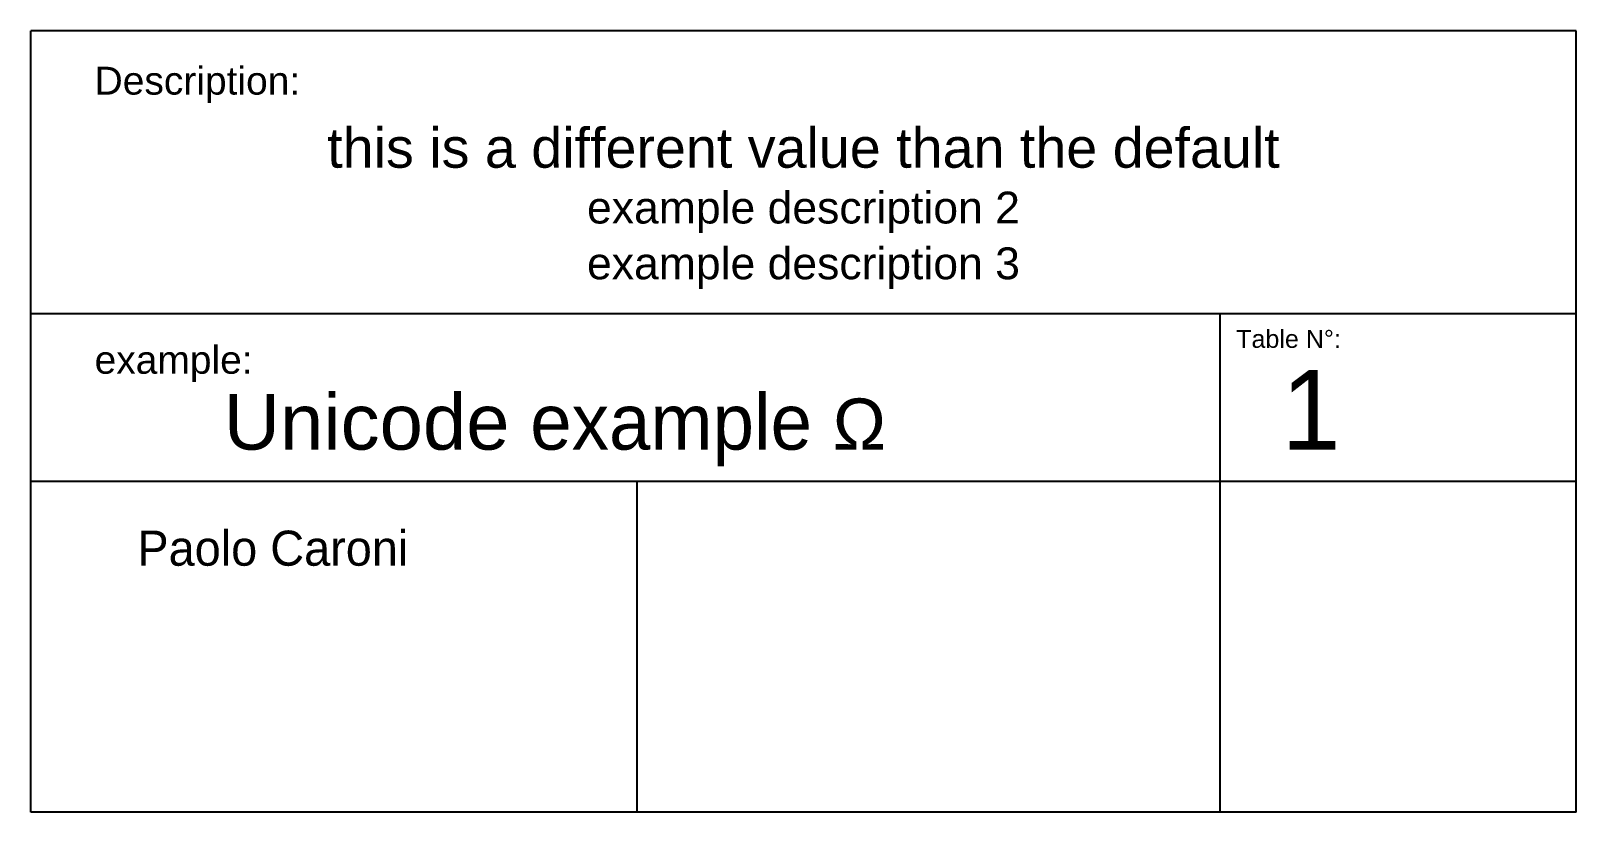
# Model space of a CAD drawing. Header units: inches. Extents: x 0.7 to 20.1, y 0.9 to 10.7.
import ezdxf
from ezdxf.enums import TextEntityAlignment as Align

# ---------------------------------------------------------------- set-up
doc = ezdxf.new("R2010")
doc.units = ezdxf.units.IN
doc.header["$MEASUREMENT"] = 0
doc.layers.add('immagine', color=7, linetype='Continuous')
doc.styles.add('INTESTAZIONE', font='', dxfattribs={"height": 0.4})
doc.styles.get("Standard").update_dxf_attribs({"font": 'ARIAL.TTF'})
doc.styles.add('TESTA', font='arial.ttf', dxfattribs={"height": 0.2})
doc.styles.get('INTESTAZIONE').set_extended_font_data('Eurostile', bold=True)

# ---------------------------------------------------------------- blocks, each defined once
blk = doc.blocks.new('ELABORATO')
at = {"layer": 'immagine', "color": 3, "style": 'TESTA'}
for tag, height, p in [('EXAMPLE_LABEL_1', 0.5, (9.2, -1.95)), ('EXAMPLE_LABEL_2', 0.4, (9.2, -2.65)), ('EXAMPLE_LABEL_3', 0.4, (9.2, -3.35))]:
    blk.add_attdef(tag, text='', height=height, dxfattribs=at).set_placement(p, align=Align.CENTER)

msp = doc.modelspace()

# ---------------------------------------------------------------- linework, layer by layer
for p, q in [((20.115, 10.659), (0.715, 10.659)), ((0.715, 0.852), (0.715, 10.659)), ((20.115, 0.852), (20.115, 10.659)), ((20.115, 7.105), (0.715, 7.105)), ((8.327, 0.852), (8.327, 5.005)), ((20.115, 0.852), (0.715, 0.852))]:
    msp.add_line(p, q)
at = {"ltscale": 0.5}
for p, q in [((15.648, 0.852), (15.648, 7.105)), ((0.715, 5.005), (20.115, 5.005))]:
    msp.add_line(p, q, dxfattribs=at)

# ---------------------------------------------------------------- block references
at = {"color": 3}
ref = msp.add_blockref('ELABORATO', (1.215, 10.891), dxfattribs=at)
ref.add_attrib('ELABORATO1', 'this is a different value than the default', dxfattribs={"layer": 'immagine', "color": 3, "height": 0.5, "style": 'TESTA'}).set_placement((10.415, 8.941), align=Align.CENTER)
ref.add_attrib('ELABORATO2', 'example description 2', dxfattribs={"layer": 'immagine', "color": 3, "height": 0.4, "style": 'TESTA'}).set_placement((10.415, 8.241), align=Align.CENTER)
ref.add_attrib('ELABORATO3', 'example description 3', dxfattribs={"layer": 'immagine', "color": 3, "height": 0.4, "style": 'TESTA'}).set_placement((10.415, 7.541), align=Align.CENTER)

# ---------------------------------------------------------------- texts
at = {"color": 1, "style": 'TESTA'}
for s, height, p in [('Description:', 0.35, (1.515, 10.209)), ('Table N°:', 0.225, (15.848, 6.905)), ('example:', 0.35, (1.515, 6.705))]:
    msp.add_text(s, height=height, dxfattribs=at).set_placement(p, align=Align.TOP_LEFT)
at = {"color": 3, "attachment_point": 1}
for s, insert, char_height, width in [('{\\Ftxt|c0;\\W2.0667; \\W1;1}', (15.648, 6.403), 1, 4.46667), ('{\\W8.91497; }Unicode{\\Ftxt|c0; example \\fArial|b0|i0|c161|p34;\\H0.91667x;\\C256;Ω}', (0.715, 6.102), 0.7, 14.93333)]:
    msp.add_mtext(s, dxfattribs=dict(at, insert=insert, char_height=char_height, width=width))
at = {"color": 3, "insert": (1.725, 4.385), "char_height": 0.44, "width": 6.34431, "attachment_point": 1, "style": 'INTESTAZIONE'}
msp.add_mtext('{\\Ftxt|c0;\\H1x;  Paolo Caroni}', dxfattribs=at)

doc.saveas('drawing.dxf')
